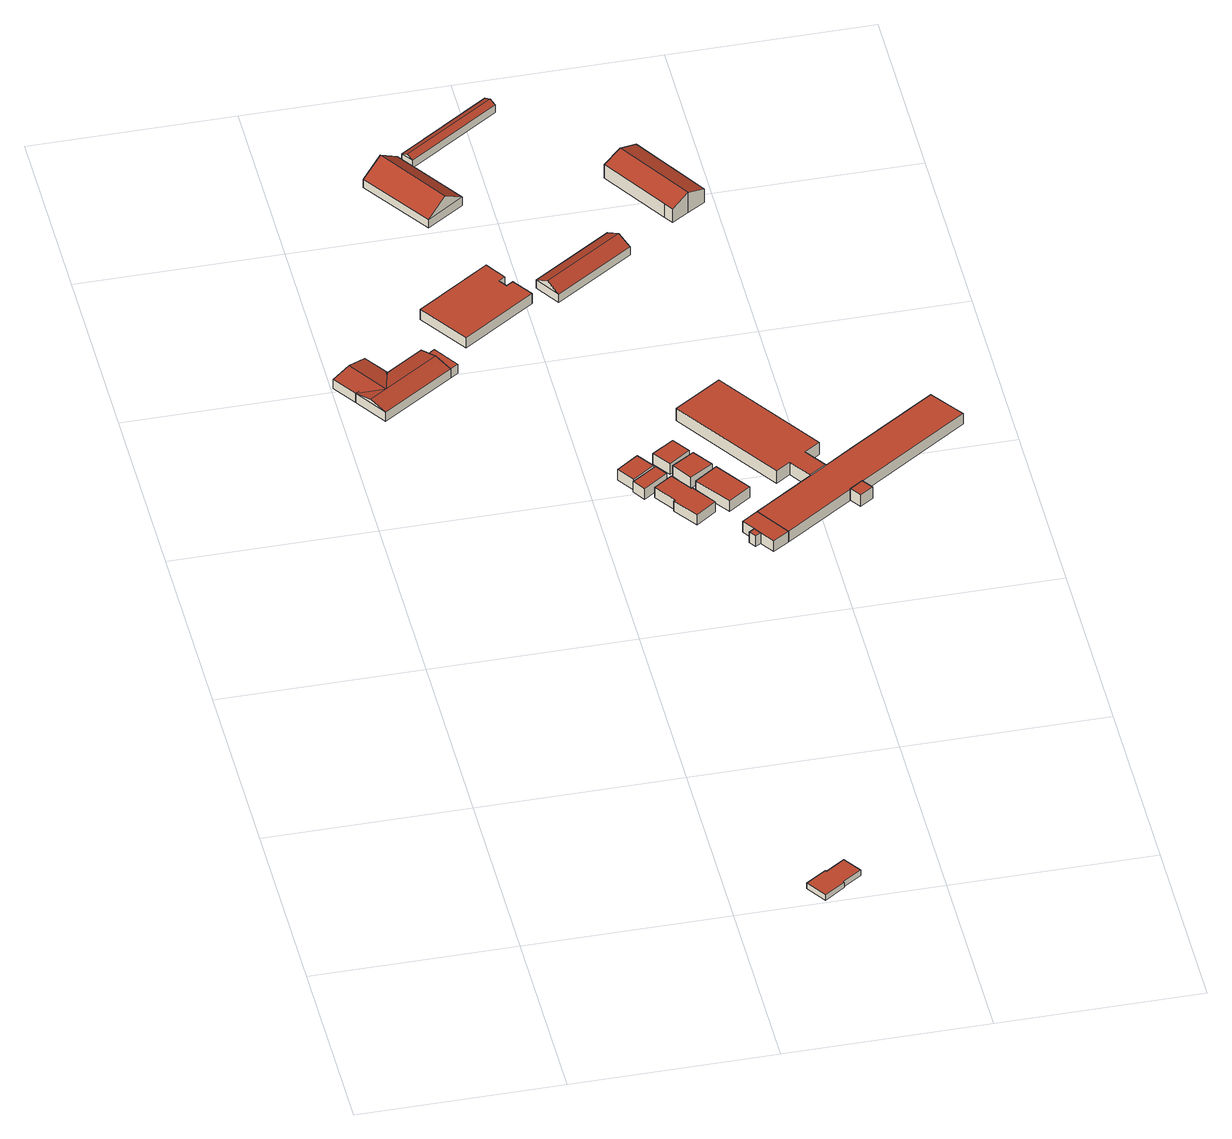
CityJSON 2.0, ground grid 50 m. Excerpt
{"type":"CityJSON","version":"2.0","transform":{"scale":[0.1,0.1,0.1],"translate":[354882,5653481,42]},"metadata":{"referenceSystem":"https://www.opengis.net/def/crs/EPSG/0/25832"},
"CityObjects":{
"building1":{"type":"Building","attributes":{"Gemeindeschluessel":"05315000","Geometrietyp2DReferenz":"3000","function":"31001_2000"},"address":[{"country":"Germany","locality":"Köln","thoroughfareNumber":"603","thoroughfareName":"Bernhard-Günther-Str."}],"children":["building1-1","building1-2","building1-3"]},
"building1-1":{"type":"BuildingPart","attributes":{"roofType":"3100","measuredHeight":3.74,"storeysAboveGround":1},"parents":["building1"],"geometry":[{"type":"MultiSurface","lod":"2","boundaries":[[[0,1,2,3]],[[4,5,1,0]],[[0,6,4]],[[7,8,3]],[[3,8,6,0]],[[1,5,9,2]],[[10,7,9,11]],[[10,11,5,4]],[[7,12,13,9]],[[2,13,12,3]],[[7,10,14,8]],[[4,6,14]],[[10,4,14]]],"semantics":{"surfaces":[{"type":"WallSurface"},{"type":"RoofSurface"},{"type":"GroundSurface"},{"type":"ClosureSurface"}],"values":[0,0,0,0,1,2,0,3,0,3,1,1,3]}}]},
"building1-2":{"type":"BuildingPart","attributes":{"roofType":"5000","measuredHeight":3.74,"storeysAboveGround":1},"parents":["building1"],"geometry":[{"type":"Solid","lod":"2","boundaries":[[[[10,11,15,16]],[[17,18,5,4]],[[16,15,18,17]],[[17,19,16]],[[16,19,14,10]],[[4,14,19,17]],[[11,5,18,15]],[[4,5,11,10]],[[10,14,4]]]],"semantics":{"surfaces":[{"type":"WallSurface"},{"type":"RoofSurface"},{"type":"GroundSurface"},{"type":"ClosureSurface"}],"values":[[0,0,0,0,1,1,2,3,3]]}}]},
"building1-3":{"type":"BuildingPart","attributes":{"roofType":"9999","measuredHeight":2.76,"storeysAboveGround":1},"parents":["building1"],"geometry":[{"type":"Solid","lod":"2","boundaries":[[[[20,21,12,3]],[[21,22,13,12]],[[20,23,22,21]],[[3,2,23,20]],[[12,13,2,3]],[[22,23,2,13]]]],"semantics":{"surfaces":[{"type":"RoofSurface"},{"type":"WallSurface"},{"type":"GroundSurface"}],"values":[[0,1,1,1,1,2]]}}]},
"building2":{"type":"Building","attributes":{"Geometrietyp2DReferenz":"3000","Gemeindeschluessel":"05315000","function":"31001_2111","roofType":"1000","measuredHeight":1.61,"storeysAboveGround":1},"address":[{"country":"Germany","locality":"Köln","thoroughfareNumber":"205","thoroughfareName":"Industriestr."}],"geometry":[{"type":"Solid","lod":"2","boundaries":[[[[24,25,26,27]],[[28,29,25,24]],[[30,31,29,28]],[[32,33,31,30]],[[34,35,33,32]],[[36,37,35,34]],[[38,39,37,36]],[[27,26,39,38]],[[36,34,32,30,28,24,27,38]],[[25,29,31,33,35,37,39,26]]]],"semantics":{"surfaces":[{"type":"WallSurface"},{"type":"RoofSurface"},{"type":"GroundSurface"}],"values":[[0,0,0,0,0,0,0,0,1,2]]}}]},
"building3":{"type":"Building","attributes":{"Geometrietyp2DReferenz":"3000","Gemeindeschluessel":"05315000","function":"31001_2020","roofType":"1000","measuredHeight":3.02,"storeysAboveGround":1},"address":[{"country":"Germany","locality":"Köln","thoroughfareNumber":"652","thoroughfareName":"Bernhard-Günther-Str."}],"geometry":[{"type":"Solid","lod":"2","boundaries":[[[[40,41,42,43]],[[44,45,41,40]],[[46,47,45,44]],[[48,49,47,46]],[[50,51,49,48]],[[52,53,51,50]],[[54,55,53,52]],[[43,42,55,54]],[[52,50,48,46,44,40,43,54]],[[41,45,47,49,51,53,55,42]]]],"semantics":{"surfaces":[{"type":"WallSurface"},{"type":"RoofSurface"},{"type":"GroundSurface"}],"values":[[0,0,0,0,0,0,0,0,1,2]]}}]},
"building4":{"type":"Building","attributes":{"Geometrietyp2DReferenz":"3000","Gemeindeschluessel":"05315000","function":"31001_2000","roofType":"1000","measuredHeight":3.12,"storeysAboveGround":1},"address":[{"country":"Germany","locality":"Köln","thoroughfareNumber":"23","thoroughfareName":"Bernhard-Günther-Str."}],"geometry":[{"type":"Solid","lod":"2","boundaries":[[[[56,57,58,59]],[[60,61,57,56]],[[62,63,61,60]],[[59,58,63,62]],[[60,56,59,62]],[[57,61,63,58]]]],"semantics":{"surfaces":[{"type":"WallSurface"},{"type":"RoofSurface"},{"type":"GroundSurface"}],"values":[[0,0,0,0,1,2]]}}]},
"building5":{"type":"Building","attributes":{"Geometrietyp2DReferenz":"3000","Gemeindeschluessel":"05315000","function":"31001_2000","roofType":"1000","measuredHeight":3.03,"storeysAboveGround":1},"address":[{"country":"Germany","locality":"Köln","thoroughfareNumber":"23","thoroughfareName":"Bernhard-Günther-Str."}],"geometry":[{"type":"Solid","lod":"2","boundaries":[[[[64,65,66,67]],[[68,69,65,64]],[[70,71,69,68]],[[67,66,71,70]],[[68,64,67,70]],[[65,69,71,66]]]],"semantics":{"surfaces":[{"type":"WallSurface"},{"type":"RoofSurface"},{"type":"GroundSurface"}],"values":[[0,0,0,0,1,2]]}}]},
"building6":{"type":"Building","attributes":{"Geometrietyp2DReferenz":"3000","Gemeindeschluessel":"05315000","function":"31001_2000","roofType":"3100","measuredHeight":6.25,"storeysAboveGround":1},"address":[{"country":"Germany","locality":"Köln","thoroughfareNumber":"15","thoroughfareName":"Bernhard-Günther-Str."}],"geometry":[{"type":"Solid","lod":"2","boundaries":[[[[72,73,74,75]],[[76,77,73,72]],[[78,79,77,76]],[[75,74,79,78]],[[72,80,76]],[[78,81,75]],[[75,81,80,72]],[[76,80,81,78]],[[73,77,79,74]]]],"semantics":{"surfaces":[{"type":"WallSurface"},{"type":"RoofSurface"},{"type":"GroundSurface"}],"values":[[0,0,0,0,0,0,1,1,2]]}}]},
"building7":{"type":"Building","attributes":{"Geometrietyp2DReferenz":"3000","Gemeindeschluessel":"05315000","function":"31001_2000","roofType":"1000","measuredHeight":2.93,"storeysAboveGround":1},"address":[{"country":"Germany","locality":"Köln","thoroughfareNumber":"23","thoroughfareName":"Bernhard-Günther-Str."}],"geometry":[{"type":"Solid","lod":"2","boundaries":[[[[82,83,84,85]],[[86,87,83,82]],[[88,89,87,86]],[[90,91,89,88]],[[92,93,91,90]],[[94,95,93,92]],[[96,97,95,94]],[[85,84,97,96]],[[94,92,90,88,86,82,85,96]],[[83,87,89,91,93,95,97,84]]]],"semantics":{"surfaces":[{"type":"WallSurface"},{"type":"RoofSurface"},{"type":"GroundSurface"}],"values":[[0,0,0,0,0,0,0,0,1,2]]}}]},
"building8":{"type":"Building","attributes":{"Geometrietyp2DReferenz":"3000","Gemeindeschluessel":"05315000","function":"31001_2000","roofType":"1000","measuredHeight":3.17,"storeysAboveGround":1},"address":[{"country":"Germany","locality":"Köln","thoroughfareNumber":"23","thoroughfareName":"Bernhard-Günther-Str."}],"geometry":[{"type":"Solid","lod":"2","boundaries":[[[[98,99,100,101]],[[102,103,99,98]],[[104,105,103,102]],[[101,100,105,104]],[[102,98,101,104]],[[99,103,105,100]]]],"semantics":{"surfaces":[{"type":"WallSurface"},{"type":"RoofSurface"},{"type":"GroundSurface"}],"values":[[0,0,0,0,1,2]]}}]},
"building9":{"type":"Building","attributes":{"Geometrietyp2DReferenz":"3000","Gemeindeschluessel":"05315000","function":"31001_2000","roofType":"1000","measuredHeight":3.16,"storeysAboveGround":1},"address":[{"country":"Germany","locality":"Köln","thoroughfareNumber":"23","thoroughfareName":"Bernhard-Günther-Str."}],"geometry":[{"type":"Solid","lod":"2","boundaries":[[[[106,107,108,109]],[[110,111,107,106]],[[112,113,111,110]],[[109,108,113,112]],[[110,106,109,112]],[[107,111,113,108]]]],"semantics":{"surfaces":[{"type":"WallSurface"},{"type":"RoofSurface"},{"type":"GroundSurface"}],"values":[[0,0,0,0,1,2]]}}]},
"building10":{"type":"Building","attributes":{"Geometrietyp2DReferenz":"3000","Gemeindeschluessel":"05315000","function":"31001_2000","roofType":"1000","measuredHeight":3.17},"address":[{"country":"Germany","locality":"Köln","thoroughfareNumber":"26","thoroughfareName":"Bernhard-Günther-Str."}],"geometry":[{"type":"Solid","lod":"2","boundaries":[[[[114,115,116,117]],[[118,119,115,114]],[[120,121,119,118]],[[117,116,121,120]],[[118,114,117,120]],[[115,119,121,116]]]],"semantics":{"surfaces":[{"type":"WallSurface"},{"type":"RoofSurface"},{"type":"GroundSurface"}],"values":[[0,0,0,0,1,2]]}}]},
"building11":{"type":"Building","attributes":{"Geometrietyp2DReferenz":"3000","Gemeindeschluessel":"05315000","function":"31001_2010","roofType":"1000","measuredHeight":3.18,"storeysAboveGround":1},"address":[{"country":"Germany","locality":"Köln","thoroughfareNumber":"23","thoroughfareName":"Bernhard-Günther-Str."}],"geometry":[{"type":"Solid","lod":"2","boundaries":[[[[122,123,124,125]],[[126,127,123,122]],[[128,129,127,126]],[[125,124,129,128]],[[126,122,125,128]],[[123,127,129,124]]]],"semantics":{"surfaces":[{"type":"WallSurface"},{"type":"RoofSurface"},{"type":"GroundSurface"}],"values":[[0,0,0,0,1,2]]}}]},
"building12":{"type":"Building","attributes":{"Geometrietyp2DReferenz":"3000","Gemeindeschluessel":"05315000","function":"31001_2111","roofType":"1000","measuredHeight":3.21,"storeysAboveGround":1},"address":[{"country":"Germany","locality":"Köln","thoroughfareNumber":"27","thoroughfareName":"Bernhard-Günther-Str."}],"geometry":[{"type":"Solid","lod":"2","boundaries":[[[[130,131,132,133]],[[134,135,131,130]],[[114,136,135,134]],[[117,137,136,114]],[[138,139,137,117]],[[133,132,139,138]],[[117,114,134,130,133,138]],[[131,135,136,137,139,132]]]],"semantics":{"surfaces":[{"type":"WallSurface"},{"type":"RoofSurface"},{"type":"GroundSurface"}],"values":[[0,0,0,0,0,0,1,2]]}}]},
"building13":{"type":"Building","attributes":{"Geometrietyp2DReferenz":"3000","Gemeindeschluessel":"05315000","function":"31001_2000","roofType":"3100","measuredHeight":3},"address":[{"country":"Germany","locality":"Köln","thoroughfareNumber":"16","thoroughfareName":"Bernhard-Günther-Str."}],"geometry":[{"type":"Solid","lod":"2","boundaries":[[[[140,141,142,143]],[[144,145,141,140]],[[146,147,145,144]],[[143,142,147,146]],[[140,148,144]],[[146,149,143]],[[143,149,148,140]],[[144,148,149,146]],[[141,145,147,142]]]],"semantics":{"surfaces":[{"type":"WallSurface"},{"type":"RoofSurface"},{"type":"GroundSurface"}],"values":[[0,0,0,0,0,0,1,1,2]]}}]},
"building14":{"type":"Building","attributes":{"Geometrietyp2DReferenz":"3000","Gemeindeschluessel":"05315000","function":"31001_2000","roofType":"3100","measuredHeight":4.32,"storeysAboveGround":1},"address":[{"country":"Germany","locality":"Köln","thoroughfareNumber":"20","thoroughfareName":"Bernhard-Günther-Str."}],"geometry":[{"type":"Solid","lod":"2","boundaries":[[[[150,151,152,153]],[[154,155,151,150]],[[156,157,155,154]],[[153,152,157,156]],[[150,158,154]],[[156,159,153]],[[153,159,158,150]],[[154,158,159,156]],[[151,155,157,152]]]],"semantics":{"surfaces":[{"type":"WallSurface"},{"type":"RoofSurface"},{"type":"GroundSurface"}],"values":[[0,0,0,0,0,0,1,1,2]]}}]},
"building15":{"type":"Building","attributes":{"Geometrietyp2DReferenz":"3000","Gemeindeschluessel":"05315000","function":"31001_2000","roofType":"1000","measuredHeight":3.64,"storeysAboveGround":1},"address":[{"country":"Germany","locality":"Köln","thoroughfareNumber":"23","thoroughfareName":"Bernhard-Günther-Str."}],"geometry":[{"type":"Solid","lod":"2","boundaries":[[[[160,161,162,163]],[[164,165,161,160]],[[166,167,165,164]],[[168,169,167,166]],[[170,171,169,168]],[[172,173,171,170]],[[174,175,173,172]],[[163,162,175,174]],[[172,170,168,166,164,160,163,174]],[[161,165,167,169,171,173,175,162]]]],"semantics":{"surfaces":[{"type":"WallSurface"},{"type":"RoofSurface"},{"type":"GroundSurface"}],"values":[[0,0,0,0,0,0,0,0,1,2]]}}]},
"building16":{"type":"Building","attributes":{"Geometrietyp2DReferenz":"3000","Gemeindeschluessel":"05315000","function":"31001_2000","roofType":"1000","measuredHeight":3.46},"address":[{"country":"Germany","locality":"Köln","thoroughfareNumber":"28","thoroughfareName":"Bernhard-Günther-Str."}],"geometry":[{"type":"Solid","lod":"2","boundaries":[[[[176,177,178,179]],[[180,181,177,176]],[[182,183,181,180]],[[179,178,183,182]],[[180,176,179,182]],[[177,181,183,178]]]],"semantics":{"surfaces":[{"type":"WallSurface"},{"type":"RoofSurface"},{"type":"GroundSurface"}],"values":[[0,0,0,0,1,2]]}}]},
"building17":{"type":"Building","attributes":{"Geometrietyp2DReferenz":"3000","Gemeindeschluessel":"05315000","function":"31001_2111","roofType":"1000","measuredHeight":3.19,"storeysAboveGround":1},"address":[{"country":"Germany","locality":"Köln","thoroughfareNumber":"29","thoroughfareName":"Bernhard-Günther-Str."}],"geometry":[{"type":"Solid","lod":"2","boundaries":[[[[184,185,186,187]],[[188,189,185,184]],[[190,191,189,188]],[[192,193,191,190]],[[194,195,193,192]],[[196,197,195,194]],[[198,199,197,196]],[[200,201,199,198]],[[202,203,201,200]],[[130,131,203,202]],[[133,132,131,130]],[[187,186,132,133]],[[130,202,200,198,196,194,192,190,188,184,187,133]],[[185,189,191,193,195,197,199,201,203,131,132,186]]]],"semantics":{"surfaces":[{"type":"WallSurface"},{"type":"RoofSurface"},{"type":"GroundSurface"}],"values":[[0,0,0,0,0,0,0,0,0,0,0,0,1,2]]}}]},
"building18":{"type":"Building","attributes":{"Geometrietyp2DReferenz":"3000","Gemeindeschluessel":"05315000","function":"31001_2000","roofType":"3100","measuredHeight":5.93,"storeysAboveGround":1},"address":[{"country":"Germany","locality":"Köln","thoroughfareNumber":"18","thoroughfareName":"Bernhard-Günther-Str."}],"geometry":[{"type":"Solid","lod":"2","boundaries":[[[[204,205,206,207]],[[208,209,205,204]],[[210,211,209,208]],[[212,213,211,210]],[[214,215,213,212]],[[216,217,215,214]],[[207,206,217,216]],[[207,216,214,212,204]],[[210,208,204,212]],[[205,209,211,213,215,217,206]]]],"semantics":{"surfaces":[{"type":"WallSurface"},{"type":"RoofSurface"},{"type":"GroundSurface"}],"values":[[0,0,0,0,0,0,0,1,1,2]]}}]}
},
"vertices":[
[97,1872,39],[97,1872,12],[276,1990,12],[276,1990,39],[45,1952,39],[45,1952,12],[71,1912,49],[224,2070,39],[250,2030,49],[224,2070,12],[132,2009,39],[132,2009,12],[235,2052,39],[235,2052,12],[114,1941,49],
[92,2069,12],[92,2069,39],[5,2012,39],[5,2012,12],[49,2041,49],
[295,2002,39],[254,2065,39],[254,2065,12],[295,2002,12],
[738,89,26],[738,89,10],[735,92,10],[735,92,26],[785,121,26],[785,121,10],[815,76,26],[815,76,10],[768,45,26],[768,45,10],[769,42,26],[769,42,10],[718,7,26],[718,7,10],[684,58,26],[684,58,10],
[466,2277,42],[466,2277,12],[433,2328,12],[433,2328,42],[450,2266,42],[450,2266,12],[463,2246,42],[463,2246,12],[480,2257,42],[480,2257,12],[514,2207,42],[514,2207,12],[333,2086,42],[333,2086,12],[252,2207,42],[252,2207,12],
[655,1551,44],[655,1551,12],[625,1594,12],[625,1594,44],[600,1513,44],[600,1513,12],[571,1556,44],[571,1556,12],
[678,1516,45],[678,1516,14],[658,1547,14],[658,1547,45],[617,1474,45],[617,1474,14],[596,1505,45],[596,1505,14],
[433,2580,36],[433,2580,11],[318,2752,11],[318,2752,36],[340,2518,36],[340,2518,11],[225,2690,36],[225,2690,11],[386,2549,74],[272,2721,74],
[722,1453,45],[722,1453,15],[686,1506,15],[686,1506,45],[724,1455,45],[724,1455,15],[765,1395,45],[765,1395,15],[714,1359,45],[714,1359,15],[673,1419,45],[673,1419,15],[677,1421,45],[677,1421,15],[640,1475,45],[640,1475,15],
[745,1584,46],[745,1584,15],[716,1627,15],[716,1627,46],[692,1546,46],[692,1546,15],[661,1591,46],[661,1591,15],
[786,1525,47],[786,1525,15],[752,1574,15],[752,1574,47],[728,1488,47],[728,1488,15],[697,1539,47],[697,1539,15],
[842,1262,48],[842,1262,17],[831,1280,17],[831,1280,48],[828,1254,48],[828,1254,17],[817,1271,48],[817,1271,17],
[853,1428,46],[853,1428,14],[793,1515,14],[793,1515,46],[797,1390,46],[797,1390,14],[737,1476,46],[737,1476,14],
[905,1254,48],[905,1254,16],[850,1338,16],[850,1338,48],[865,1228,48],[865,1228,16],[842,1262,16],[831,1280,16],[810,1311,48],[810,1311,16],
[350,2731,35],[350,2731,13],[577,2882,13],[577,2882,35],[331,2760,35],[331,2760,13],[558,2911,35],[558,2911,13],[340,2746,43],[568,2896,43],
[575,2197,36],[575,2197,12],[770,2326,12],[770,2326,36],[535,2258,36],[535,2258,12],[730,2386,36],[730,2386,12],[555,2227,55],[750,2356,55],
[1041,1543,50],[1041,1543,13],[864,1808,13],[864,1808,50],[1002,1517,50],[1002,1517,13],[1038,1463,50],[1038,1463,13],[996,1435,50],[996,1435,13],[960,1489,50],[960,1489,13],[924,1465,50],[924,1465,13],[747,1731,50],[747,1731,13],
[1126,1362,51],[1126,1362,17],[1107,1389,17],[1107,1389,51],[1093,1340,51],[1093,1340,17],[1075,1367,51],[1075,1367,17],
[1038,1463,48],[1038,1463,16],[996,1435,16],[996,1435,48],[1105,1508,48],[1105,1508,16],[1326,1655,48],[1326,1655,16],[1327,1655,48],[1327,1655,16],[1371,1594,48],[1371,1594,16],[1372,1592,48],[1372,1592,16],[1385,1574,48],[1385,1574,16],[1107,1389,48],[1107,1389,16],[1075,1367,48],[1075,1367,16],
[814,2633,69],[814,2633,10],[771,2606,10],[771,2606,50],[858,2661,50],[858,2661,10],[976,2473,50],[976,2473,10],[933,2446,69],[933,2446,10],[890,2418,50],[890,2418,10],[876,2440,50],[876,2440,10]
]}
